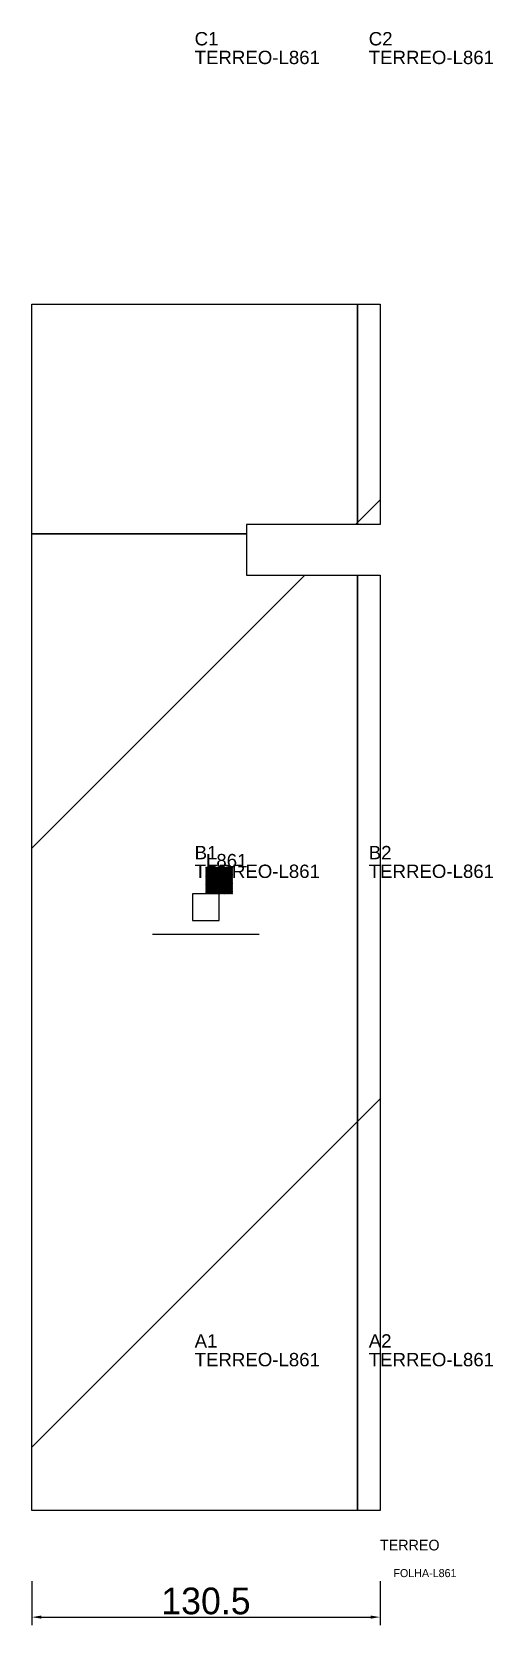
# Model space of a CAD drawing. Header units: metres. Extents: x 222 to 395, y -294 to 304.
import ezdxf

# ---------------------------------------------------------------- set-up
doc = ezdxf.new("R2010")
doc.units = ezdxf.units.M
for name, color, linetype in [('3', 3, 'CONTINUOUS'), ('AUX00', 7, 'CONTINUOUS'), ('COTA', 241, 'CONTINUOUS'), ('FOLHA', 255, 'CONTINUOUS'), ('Hachura', 251, 'CONTINUOUS'), ('NOMENCLATURA', 7, 'CONTINUOUS'), ('Nível', 160, 'CONTINUOUS'), ('Painéis', 200, 'CONTINUOUS'), ('Pilares', 5, 'CONTINUOUS'), ('REAPROVEITAMENTO', 251, 'CONTINUOUS'), ('SARR_2.2x7', 40, 'CONTINUOUS')]:
    doc.layers.add(name, color=color, linetype=linetype)
doc.styles.add('ARIAL', font='Arial.ttf')
doc.styles.add('STR_STANDARD', font='arial.ttf')
doc.dimstyles.new('EZ DXF', dxfattribs={"dimtxt": 10, "dimasz": 3.5, "dimexe": 3, "dimexo": 1.5, "dimgap": 1, "dimtad": 1, "dimdec": 1, "dimdsep": 46, "dimcen": 2.5, "dimazin": 3, "dimtfac": 1, "dimtmove": 0, "dimatfit": 3})

msp = doc.modelspace()

# ---------------------------------------------------------------- hatches: boundary and pattern name
at = {"layer": 'Hachura'}
h = msp.add_hatch(dxfattribs=at)
h.set_pattern_fill('ANSI31', scale=50)
h.paths.add_polyline_path([(352.7, -250.5), (222.2, -250.5), (222.2, 201.5), (352.7, 201.5), (352.7, 119), (302.7, 119), (302.7, 100), (352.7, 100)])
h = msp.add_hatch(dxfattribs=at)
h.set_pattern_fill('ANSI31', scale=50)
h.paths.add_polyline_path([(352.7, -250.5), (222.2, -250.5), (222.2, 201.5), (352.7, 201.5), (352.7, 119), (302.7, 119), (302.7, 100), (352.7, 100)])
at = {"layer": 'Reaproveitamento'}
h = msp.add_hatch(dxfattribs=at)
h.set_pattern_fill('SOLID')
h.paths.add_polyline_path([(287.45, -19.5), (297.45, -19.5), (297.45, -9.5), (287.45, -9.5)])
h = msp.add_hatch(dxfattribs=at)
h.set_pattern_fill('SOLID')
h.paths.add_polyline_path([(287.45, -19.5), (297.45, -19.5), (297.45, -9.5), (287.45, -9.5)])

# ---------------------------------------------------------------- linework, layer by layer
at = {"layer": '3'}
for points in [[(344.2, 119), (344.2, 201.5)], [(344.2, 119), (344.2, 201.5)], [(222.2, 115.5), (302.7, 115.5)], [(222.2, 115.5), (302.7, 115.5)], [(344.2, -250.5), (344.2, 100)], [(344.2, -250.5), (344.2, 100)]]:
    msp.add_lwpolyline(points, close=True, dxfattribs=at)
at = {"layer": 'Painéis', "color": 200}
for p, q in [((222.2, -250.5), (222.2, 201.5)), ((222.2, 201.5), (352.7, 201.5)), ((222.2, -250.5), (222.2, 201.5)), ((222.2, 201.5), (352.7, 201.5)), ((352.7, 201.5), (352.7, 119)), ((352.7, 201.5), (352.7, 119)), ((352.7, 119), (302.7, 119)), ((302.7, 119), (302.7, 100)), ((352.7, 119), (302.7, 119)), ((302.7, 119), (302.7, 100)), ((302.7, 100), (352.7, 100)), ((302.7, 100), (352.7, 100)), ((352.7, 100), (352.7, -250.5)), ((352.7, 100), (352.7, -250.5)), ((352.7, -250.5), (222.2, -250.5)), ((352.7, -250.5), (222.2, -250.5))]:
    msp.add_line(p, q, dxfattribs=at)
at = {"layer": 'Pilares'}
msp.add_lwpolyline([(282.45, -29.5), (292.45, -29.5), (292.45, -19.5), (282.45, -19.5)], close=True, dxfattribs=at)
msp.add_lwpolyline([(282.45, -29.5), (292.45, -29.5), (292.45, -19.5), (282.45, -19.5)], close=True, dxfattribs=at)
at = {"layer": 'SARR_2.2x7'}
msp.add_line((267.45, -34.5), (307.45, -34.5), dxfattribs=at)
msp.add_line((267.45, -34.5), (307.45, -34.5), dxfattribs=at)

# ---------------------------------------------------------------- texts
at = {"layer": '3', "style": 'STR_STANDARD'}
for s, p in [('C1', (283.2, 298.5)), ('C1', (283.2, 298.5)), ('C2', (348.45, 298.5)), ('C2', (348.45, 298.5)), ('B1', (283.2, -6.5)), ('B1', (283.2, -6.5)), ('B2', (348.45, -6.5)), ('B2', (348.45, -6.5)), ('A1', (283.2, -189.5)), ('A1', (283.2, -189.5)), ('A2', (348.45, -189.5)), ('A2', (348.45, -189.5))]:
    msp.add_text(s, height=5, dxfattribs=at).set_placement(p)
at = {"layer": 'AUX00', "style": 'STR_STANDARD'}
for p in [(283.2, 291.5), (283.2, 291.5), (348.45, 291.5), (348.45, 291.5), (283.2, -13.5), (283.2, -13.5), (348.45, -13.5), (348.45, -13.5), (283.2, -196.5), (283.2, -196.5), (348.45, -196.5), (348.45, -196.5)]:
    msp.add_text('TERREO-L861', height=5, dxfattribs=at).set_placement(p)
at = {"layer": 'FOLHA'}
msp.add_text('FOLHA-L861', height=3, dxfattribs=at).set_placement((357.7, -275.5))
msp.add_text('FOLHA-L861', height=3, dxfattribs=at).set_placement((357.7, -275.5))
at = {"layer": 'NOMENCLATURA', "insert": (287.45, -4.5), "char_height": 5, "attachment_point": 1, "style": 'ARIAL'}
msp.add_mtext('L861', dxfattribs=at)
msp.add_mtext('L861', dxfattribs=at)
at = {"layer": 'Nível'}
msp.add_text('TERREO', height=4, dxfattribs=at).set_placement((352.7, -265.5))
msp.add_text('TERREO', height=4, dxfattribs=at).set_placement((352.7, -265.5))

# ---------------------------------------------------------------- dimensions: what is measured, and where the dimension line sits
at = {"layer": 'COTA'}
msp.add_linear_dim(base=(222.2, -290.5), p1=(222.2, -275.5), p2=(352.7, -275.5), dimstyle='EZ DXF', dxfattribs=at).render()
msp.add_linear_dim(base=(222.2, -290.5), p1=(222.2, -275.5), p2=(352.7, -275.5), dimstyle='EZ DXF', dxfattribs=at).render()

doc.saveas('drawing.dxf')
